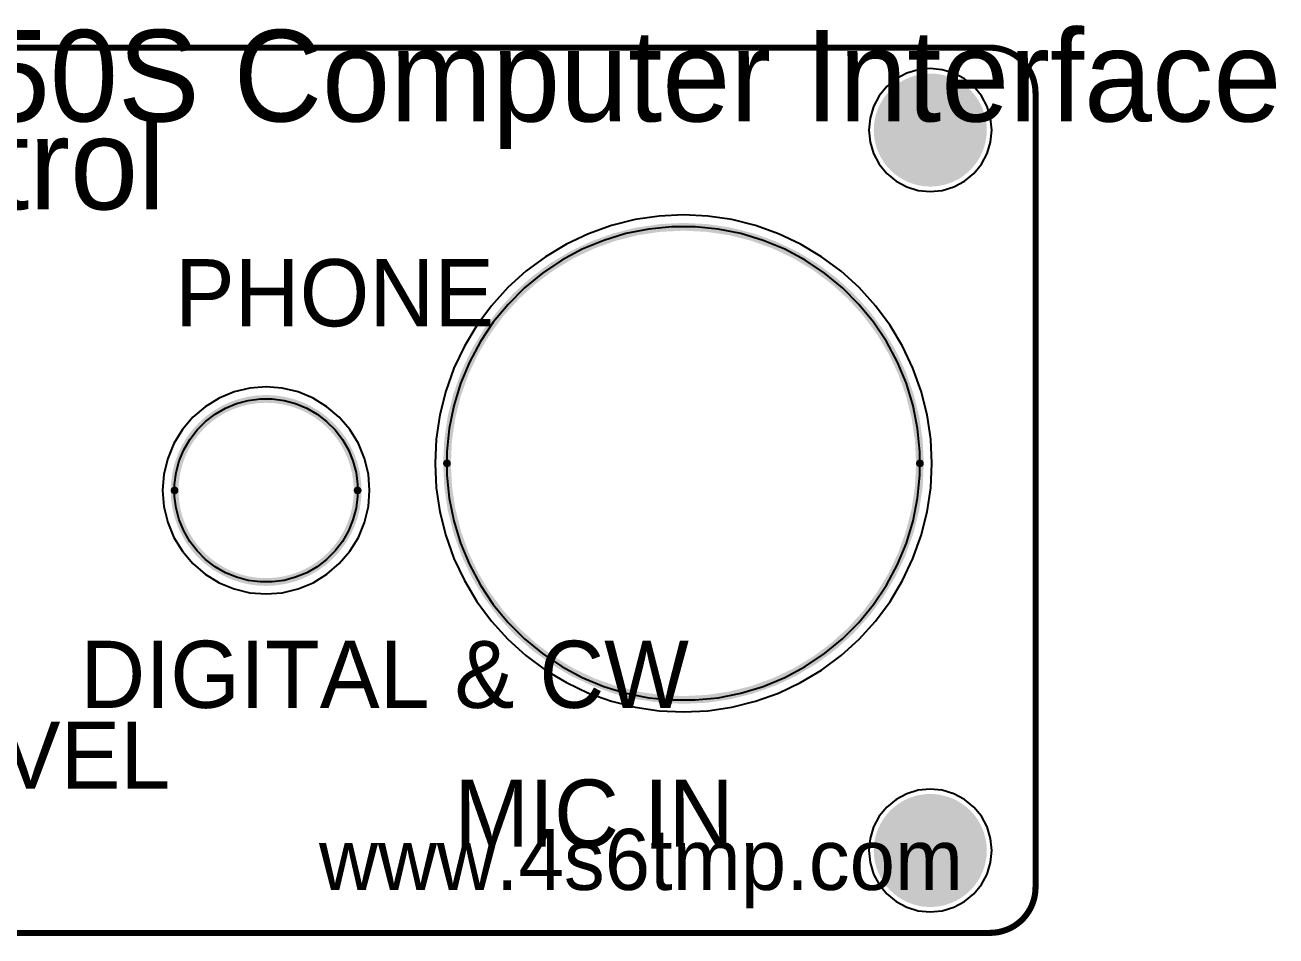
# Model space of a CAD drawing. Header units: millimetres. Extents: x -0.1 to 82.7, y -1.4 to 29.7.
# Drawn here: x 41.68 to 82.68, y -0.1 to 29.74 of the extents above; entities that cross this region are included whole.
import ezdxf

# ---------------------------------------------------------------- set-up
doc = ezdxf.new("R2010")
doc.units = ezdxf.units.MM
for name, color, linetype in [('BottomLayer', 5, 'Continuous'), ('BottomSolder', 6, 'Continuous'), ('Mechanical1', 6, 'Continuous'), ('MultiLayer', 9, 'Continuous'), ('PadHoleLayer', 156, 'Continuous'), ('TopLayer', 1, 'Continuous'), ('TopOverlay', 2, 'Continuous'), ('TopSolder', 216, 'Continuous')]:
    doc.layers.add(name, color=color, linetype=linetype)

msp = doc.modelspace()

# ---------------------------------------------------------------- linework, layer by layer
at = {"layer": 'BottomLayer'}
for p, q in [((1.492, 29), (73.31, 29)), ((73.31, 29), (73.31, 28.999)), ((73.31, 28.999), (73.457, 28.999)), ((73.457, 28.999), (73.745, 28.941)), ((73.745, 28.941), (74.016, 28.829)), ((74.016, 28.829), (74.259, 28.666)), ((71.35, 28.314), (70.957, 28.275)), ((71.743, 28.275), (71.35, 28.314)), ((74.259, 28.666), (74.467, 28.459)), ((74.467, 28.459), (74.63, 28.215)), ((70.231, 27.974), (69.926, 27.724)), ((70.579, 28.16), (70.231, 27.974)), ((70.957, 28.275), (70.579, 28.16)), ((72.121, 28.16), (71.743, 28.275)), ((72.469, 27.974), (72.121, 28.16)), ((72.774, 27.724), (72.469, 27.974)), ((74.63, 28.215), (74.742, 27.944)), ((74.742, 27.944), (74.799, 27.657)), ((69.926, 27.724), (69.676, 27.419)), ((73.024, 27.419), (72.774, 27.724)), ((74.799, 27.657), (74.799, 27.51)), ((74.799, 27.51), (74.8, 27.5)), ((74.8, 27.5), (74.8, 1.49)), ((69.49, 27.071), (69.375, 26.693)), ((69.676, 27.419), (69.49, 27.071)), ((73.21, 27.071), (73.024, 27.419)), ((73.325, 26.693), (73.21, 27.071)), ((69.375, 26.693), (69.336, 26.3)), ((73.364, 26.3), (73.325, 26.693)), ((69.336, 26.3), (69.375, 25.907)), ((73.325, 25.907), (73.364, 26.3)), ((69.375, 25.907), (69.49, 25.529)), ((73.21, 25.529), (73.325, 25.907)), ((69.49, 25.529), (69.676, 25.181)), ((73.024, 25.181), (73.21, 25.529)), ((69.676, 25.181), (69.926, 24.876)), ((72.774, 24.876), (73.024, 25.181)), ((69.926, 24.876), (70.231, 24.626)), ((70.231, 24.626), (70.579, 24.44)), ((72.121, 24.44), (72.469, 24.626)), ((72.469, 24.626), (72.774, 24.876)), ((70.579, 24.44), (70.957, 24.325)), ((70.957, 24.325), (71.35, 24.286)), ((71.35, 24.286), (71.743, 24.325)), ((71.743, 24.325), (72.121, 24.44)), ((62.463, 23.482), (61.673, 23.365)), ((63.261, 23.521), (62.463, 23.482)), ((64.059, 23.482), (63.261, 23.521)), ((64.849, 23.365), (64.059, 23.482)), ((60.898, 23.171), (60.146, 22.902)), ((61.673, 23.365), (60.898, 23.171)), ((65.624, 23.171), (64.849, 23.365)), ((66.376, 22.902), (65.624, 23.171)), ((59.423, 22.56), (58.738, 22.149)), ((60.146, 22.902), (59.423, 22.56)), ((67.099, 22.56), (66.376, 22.902)), ((67.784, 22.149), (67.099, 22.56)), ((58.738, 22.149), (58.097, 21.673)), ((68.425, 21.673), (67.784, 22.149)), ((58.097, 21.673), (57.505, 21.137)), ((69.017, 21.137), (68.425, 21.673)), ((57.505, 21.137), (56.968, 20.545)), ((69.554, 20.545), (69.017, 21.137)), ((56.968, 20.545), (56.492, 19.903)), ((70.03, 19.903), (69.554, 20.545)), ((56.492, 19.903), (56.081, 19.218)), ((70.441, 19.218), (70.03, 19.903)), ((56.081, 19.218), (55.74, 18.496)), ((70.782, 18.496), (70.441, 19.218)), ((55.74, 18.496), (55.471, 17.744)), ((71.051, 17.744), (70.782, 18.496)), ((48.536, 17.72), (48.044, 17.516)), ((49.053, 17.844), (48.536, 17.72)), ((49.584, 17.886), (49.053, 17.844)), ((50.115, 17.844), (49.584, 17.886)), ((50.632, 17.72), (50.115, 17.844)), ((51.124, 17.516), (50.632, 17.72)), ((55.471, 17.744), (55.277, 16.969)), ((71.245, 16.969), (71.051, 17.744)), ((47.591, 17.238), (47.186, 16.893)), ((48.044, 17.516), (47.591, 17.238)), ((51.577, 17.238), (51.124, 17.516)), ((51.982, 16.893), (51.577, 17.238)), ((47.186, 16.893), (46.84, 16.488)), ((52.328, 16.488), (51.982, 16.893)), ((55.277, 16.969), (55.159, 16.178)), ((71.363, 16.178), (71.245, 16.969)), ((46.84, 16.488), (46.562, 16.034)), ((52.606, 16.034), (52.328, 16.488)), ((46.562, 16.034), (46.359, 15.543)), ((52.809, 15.543), (52.606, 16.034)), ((55.159, 16.178), (55.12, 15.381)), ((71.402, 15.381), (71.363, 16.178)), ((46.359, 15.543), (46.234, 15.025)), ((52.934, 15.025), (52.809, 15.543)), ((55.12, 15.381), (55.159, 14.583)), ((71.363, 14.583), (71.402, 15.381)), ((46.234, 15.025), (46.193, 14.494)), ((52.975, 14.494), (52.934, 15.025)), ((46.193, 14.494), (46.234, 13.964)), ((52.934, 13.964), (52.975, 14.494)), ((55.159, 14.583), (55.277, 13.792)), ((71.245, 13.792), (71.363, 14.583)), ((46.234, 13.964), (46.359, 13.446)), ((52.809, 13.446), (52.934, 13.964)), ((55.277, 13.792), (55.471, 13.017)), ((71.051, 13.017), (71.245, 13.792)), ((46.359, 13.446), (46.562, 12.955)), ((52.606, 12.955), (52.809, 13.446)), ((46.562, 12.955), (46.84, 12.501)), ((52.328, 12.501), (52.606, 12.955)), ((55.471, 13.017), (55.74, 12.265)), ((70.782, 12.265), (71.051, 13.017)), ((46.84, 12.501), (47.186, 12.096)), ((51.982, 12.096), (52.328, 12.501)), ((47.186, 12.096), (47.591, 11.751)), ((51.577, 11.751), (51.982, 12.096)), ((55.74, 12.265), (56.081, 11.543)), ((70.441, 11.543), (70.782, 12.265)), ((47.591, 11.751), (48.044, 11.473)), ((51.124, 11.473), (51.577, 11.751)), ((56.081, 11.543), (56.492, 10.858)), ((70.03, 10.858), (70.441, 11.543)), ((48.044, 11.473), (48.536, 11.269)), ((48.536, 11.269), (49.053, 11.145)), ((49.053, 11.145), (49.584, 11.103)), ((49.584, 11.103), (50.115, 11.145)), ((50.115, 11.145), (50.632, 11.269)), ((50.632, 11.269), (51.124, 11.473)), ((56.492, 10.858), (56.968, 10.216)), ((69.554, 10.216), (70.03, 10.858)), ((56.968, 10.216), (57.505, 9.624)), ((69.017, 9.624), (69.554, 10.216)), ((57.505, 9.624), (58.097, 9.088)), ((68.425, 9.088), (69.017, 9.624)), ((58.097, 9.088), (58.738, 8.612)), ((67.784, 8.612), (68.425, 9.088)), ((58.738, 8.612), (59.423, 8.201)), ((67.099, 8.201), (67.784, 8.612)), ((59.423, 8.201), (60.146, 7.859)), ((66.376, 7.859), (67.099, 8.201)), ((60.146, 7.859), (60.898, 7.59)), ((65.624, 7.59), (66.376, 7.859)), ((60.898, 7.59), (61.673, 7.396)), ((61.673, 7.396), (62.463, 7.279)), ((64.059, 7.279), (64.849, 7.396)), ((64.849, 7.396), (65.624, 7.59)), ((62.463, 7.279), (63.261, 7.24)), ((63.261, 7.24), (64.059, 7.279)), ((70.579, 4.56), (70.231, 4.374)), ((70.957, 4.675), (70.579, 4.56)), ((71.35, 4.714), (70.957, 4.675)), ((71.743, 4.675), (71.35, 4.714)), ((72.121, 4.56), (71.743, 4.675)), ((72.469, 4.374), (72.121, 4.56)), ((69.926, 4.124), (69.676, 3.819)), ((70.231, 4.374), (69.926, 4.124)), ((72.774, 4.124), (72.469, 4.374)), ((73.024, 3.819), (72.774, 4.124)), ((69.676, 3.819), (69.49, 3.471)), ((73.21, 3.471), (73.024, 3.819)), ((69.49, 3.471), (69.375, 3.093)), ((73.325, 3.093), (73.21, 3.471)), ((69.375, 3.093), (69.336, 2.7)), ((73.364, 2.7), (73.325, 3.093)), ((69.336, 2.7), (69.375, 2.307)), ((73.325, 2.307), (73.364, 2.7)), ((69.375, 2.307), (69.49, 1.929)), ((73.21, 1.929), (73.325, 2.307)), ((69.49, 1.929), (69.676, 1.581)), ((73.024, 1.581), (73.21, 1.929)), ((69.676, 1.581), (69.926, 1.276)), ((69.926, 1.276), (70.231, 1.026)), ((72.469, 1.026), (72.774, 1.276)), ((72.774, 1.276), (73.024, 1.581)), ((74.799, 1.343), (74.741, 1.056)), ((74.8, 1.49), (74.799, 1.49)), ((74.799, 1.49), (74.799, 1.343)), ((70.231, 1.026), (70.579, 0.84)), ((70.579, 0.84), (70.957, 0.725)), ((71.743, 0.725), (72.121, 0.84)), ((72.121, 0.84), (72.469, 1.026)), ((74.741, 1.056), (74.629, 0.785)), ((70.957, 0.725), (71.35, 0.686)), ((71.35, 0.686), (71.743, 0.725)), ((74.466, 0.541), (74.259, 0.334)), ((74.629, 0.785), (74.466, 0.541)), ((73.31, 0.001), (73.308, 0)), ((73.457, 0.001), (73.31, 0.001)), ((73.31, 0.001), (73.31, 0.001)), ((73.744, 0.059), (73.457, 0.001)), ((74.015, 0.171), (73.744, 0.059)), ((74.259, 0.334), (74.015, 0.171)), ((73.308, 0), (1.493, 0))]:
    msp.add_line(p, q, dxfattribs=at)
at = {"layer": 'BottomLayer', "const_width": 1.75}
for points in [[(70.475, 26.3, 1), (72.225, 26.3, 1)], [(70.475, 2.7, 1), (72.225, 2.7, 1)]]:
    msp.add_lwpolyline(points, format="xyb", close=True, dxfattribs=at)
at = {"layer": 'BottomSolder', "const_width": 1.852}
for points in [[(70.424, 26.3, 1), (72.276, 26.3, 1)], [(70.424, 2.7, 1), (72.276, 2.7, 1)]]:
    msp.add_lwpolyline(points, format="xyb", close=True, dxfattribs=at)
at = {"layer": 'Mechanical1', "const_width": 0.2}
for points in [[(1.492, 29), (73.31, 29)], [(74.8, 1.49), (74.8, 27.5)], [(1.493, 0), (73.31, 0)]]:
    msp.add_lwpolyline(points, dxfattribs=at)
at = {"layer": 'Mechanical1', "const_width": 0.1}
for points in [[(73.26, 29, 1), (73.36, 29, 1)], [(73.26, 28.999, 1), (73.36, 28.999, 1)], [(74.749, 27.51, 1), (74.849, 27.51, 1)], [(74.75, 27.5, 1), (74.85, 27.5, 1)], [(74.749, 1.49, 1), (74.849, 1.49, 1)], [(74.75, 1.49, 1), (74.85, 1.49, 1)], [(73.26, 0.001, 1), (73.36, 0.001, 1)], [(73.26, 0, 1), (73.36, 0, 1)]]:
    msp.add_lwpolyline(points, format="xyb", close=True, dxfattribs=at)
at = {"layer": 'Mechanical1', "const_width": 0.2}
for points in [[(73.31, 28.999, -0.414214), (74.799, 27.51)], [(74.799, 1.49, -0.414214), (73.31, 0.001)]]:
    msp.add_lwpolyline(points, format="xyb", dxfattribs=at)
at = {"layer": 'MultiLayer'}
for p, q in [((62.122, 23.056), (61.376, 22.907)), ((62.88, 23.131), (62.122, 23.056)), ((63.261, 23.131), (62.88, 23.131)), ((63.642, 23.131), (63.261, 23.131)), ((64.4, 23.056), (63.642, 23.131)), ((65.146, 22.907), (64.4, 23.056)), ((60.647, 22.686), (59.943, 22.395)), ((61.376, 22.907), (60.647, 22.686)), ((65.875, 22.686), (65.146, 22.907)), ((66.579, 22.395), (65.875, 22.686)), ((59.943, 22.395), (59.272, 22.036)), ((67.25, 22.036), (66.579, 22.395)), ((59.272, 22.036), (58.639, 21.613)), ((67.883, 21.613), (67.25, 22.036)), ((58.639, 21.613), (58.05, 21.13)), ((68.472, 21.13), (67.883, 21.613)), ((58.05, 21.13), (57.512, 20.591)), ((69.01, 20.591), (68.472, 21.13)), ((57.512, 20.591), (57.029, 20.003)), ((69.493, 20.003), (69.01, 20.591)), ((57.029, 20.003), (56.606, 19.37)), ((69.916, 19.37), (69.493, 20.003)), ((56.606, 19.37), (56.247, 18.698)), ((70.275, 18.698), (69.916, 19.37)), ((56.247, 18.698), (55.955, 17.995)), ((70.567, 17.995), (70.275, 18.698)), ((55.955, 17.995), (55.734, 17.266)), ((70.788, 17.266), (70.567, 17.995)), ((48.254, 17.193), (48.618, 17.343)), ((48.618, 17.343), (48.997, 17.445)), ((48.997, 17.445), (49.387, 17.497)), ((49.387, 17.497), (49.584, 17.497)), ((49.584, 17.497), (49.781, 17.497)), ((49.781, 17.497), (50.171, 17.445)), ((50.171, 17.445), (50.55, 17.343)), ((50.55, 17.343), (50.914, 17.193)), ((55.734, 17.266), (55.586, 16.519)), ((70.936, 16.519), (70.788, 17.266)), ((47.602, 16.757), (47.914, 16.996)), ((47.914, 16.996), (48.254, 17.193)), ((50.914, 17.193), (51.254, 16.996)), ((51.254, 16.996), (51.566, 16.757)), ((47.084, 16.167), (47.324, 16.479)), ((47.324, 16.479), (47.602, 16.757)), ((51.566, 16.757), (51.844, 16.479)), ((51.844, 16.479), (52.084, 16.167)), ((55.586, 16.519), (55.511, 15.761)), ((71.011, 15.761), (70.936, 16.519)), ((46.888, 15.826), (47.084, 16.167)), ((52.084, 16.167), (52.28, 15.826)), ((46.737, 15.463), (46.888, 15.826)), ((52.28, 15.826), (52.431, 15.463)), ((55.511, 15.761), (55.511, 15.381)), ((71.011, 15.381), (71.011, 15.761)), ((46.635, 15.083), (46.737, 15.463)), ((52.431, 15.463), (52.533, 15.083)), ((55.511, 15.381), (55.511, 15.381)), ((55.511, 15.381), (55.511, 15)), ((71.011, 15), (71.011, 15.381)), ((46.584, 14.693), (46.635, 15.083)), ((52.533, 15.083), (52.584, 14.693)), ((55.511, 15), (55.586, 14.242)), ((70.936, 14.242), (71.011, 15)), ((46.584, 14.497), (46.584, 14.693)), ((46.584, 14.3), (46.584, 14.497)), ((52.584, 14.693), (52.584, 14.497)), ((52.584, 14.497), (52.584, 14.3)), ((46.635, 13.91), (46.584, 14.3)), ((52.584, 14.3), (52.533, 13.91)), ((55.586, 14.242), (55.734, 13.495)), ((70.788, 13.495), (70.936, 14.242)), ((46.737, 13.53), (46.635, 13.91)), ((46.888, 13.167), (46.737, 13.53)), ((52.431, 13.53), (52.28, 13.167)), ((52.533, 13.91), (52.431, 13.53)), ((47.084, 12.826), (46.888, 13.167)), ((52.28, 13.167), (52.084, 12.826)), ((55.734, 13.495), (55.955, 12.766)), ((70.567, 12.766), (70.788, 13.495)), ((47.324, 12.514), (47.084, 12.826)), ((52.084, 12.826), (51.844, 12.514)), ((55.955, 12.766), (56.247, 12.063)), ((70.275, 12.063), (70.567, 12.766)), ((47.602, 12.236), (47.324, 12.514)), ((51.844, 12.514), (51.566, 12.236)), ((47.914, 11.997), (47.602, 12.236)), ((48.254, 11.8), (47.914, 11.997)), ((51.254, 11.997), (50.914, 11.8)), ((51.566, 12.236), (51.254, 11.997)), ((56.247, 12.063), (56.606, 11.391)), ((69.916, 11.391), (70.275, 12.063)), ((48.618, 11.65), (48.254, 11.8)), ((48.997, 11.548), (48.618, 11.65)), ((49.387, 11.497), (48.997, 11.548)), ((49.584, 11.497), (49.387, 11.497)), ((49.584, 11.497), (49.584, 11.497)), ((49.781, 11.497), (49.584, 11.497)), ((50.171, 11.548), (49.781, 11.497)), ((50.55, 11.65), (50.171, 11.548)), ((50.914, 11.8), (50.55, 11.65)), ((56.606, 11.391), (57.029, 10.758)), ((69.493, 10.758), (69.916, 11.391)), ((57.029, 10.758), (57.512, 10.17)), ((69.01, 10.17), (69.493, 10.758)), ((57.512, 10.17), (58.05, 9.631)), ((68.472, 9.631), (69.01, 10.17)), ((58.05, 9.631), (58.639, 9.148)), ((67.883, 9.148), (68.472, 9.631)), ((58.639, 9.148), (59.272, 8.725)), ((67.25, 8.725), (67.883, 9.148)), ((59.272, 8.725), (59.943, 8.366)), ((66.579, 8.366), (67.25, 8.725)), ((59.943, 8.366), (60.647, 8.075)), ((65.875, 8.075), (66.579, 8.366)), ((60.647, 8.075), (61.376, 7.854)), ((61.376, 7.854), (62.122, 7.705)), ((64.4, 7.705), (65.146, 7.854)), ((65.146, 7.854), (65.875, 8.075)), ((62.122, 7.705), (62.88, 7.631)), ((62.88, 7.631), (63.261, 7.631)), ((63.261, 7.631), (63.642, 7.631)), ((63.642, 7.631), (64.4, 7.705))]:
    msp.add_line(p, q, dxfattribs=at)
for points, const_width in [([(70.475, 26.3, 1), (72.225, 26.3, 1)], 1.75), ([(71.011, 15.381, 1), (55.511, 15.381, 1)], 0.254), ([(52.584, 14.494, 1), (46.584, 14.494, 1)], 0.254), ([(55.447, 15.381, 1), (55.574, 15.381, 1)], 0.127), ([(70.947, 15.381, 1), (71.074, 15.381, 1)], 0.127), ([(46.521, 14.494, 1), (46.648, 14.494, 1)], 0.127), ([(52.52, 14.494, 1), (52.647, 14.494, 1)], 0.127), ([(70.475, 2.7, 1), (72.225, 2.7, 1)], 1.75)]:
    msp.add_lwpolyline(points, format="xyb", close=True, dxfattribs=dict(at, const_width=const_width))
at = {"layer": 'PadHoleLayer', "const_width": 1.375}
for points in [[(70.663, 26.3, 1), (72.037, 26.3, 1)], [(70.663, 2.7, 1), (72.037, 2.7, 1)]]:
    msp.add_lwpolyline(points, format="xyb", close=True, dxfattribs=at)
at = {"layer": 'TopLayer'}
for p, q in [((1.492, 29), (73.31, 29)), ((73.31, 29), (73.31, 28.999)), ((73.31, 28.999), (73.457, 28.999)), ((73.457, 28.999), (73.745, 28.941)), ((73.745, 28.941), (74.016, 28.829)), ((74.016, 28.829), (74.259, 28.666)), ((71.35, 28.314), (70.957, 28.275)), ((71.743, 28.275), (71.35, 28.314)), ((74.259, 28.666), (74.467, 28.459)), ((74.467, 28.459), (74.63, 28.215)), ((70.231, 27.974), (69.926, 27.724)), ((70.579, 28.16), (70.231, 27.974)), ((70.957, 28.275), (70.579, 28.16)), ((72.121, 28.16), (71.743, 28.275)), ((72.469, 27.974), (72.121, 28.16)), ((72.774, 27.724), (72.469, 27.974)), ((74.63, 28.215), (74.742, 27.944)), ((74.742, 27.944), (74.799, 27.657)), ((69.926, 27.724), (69.676, 27.419)), ((73.024, 27.419), (72.774, 27.724)), ((74.799, 27.657), (74.799, 27.51)), ((74.799, 27.51), (74.8, 27.5)), ((74.8, 27.5), (74.8, 1.49)), ((69.49, 27.071), (69.375, 26.693)), ((69.676, 27.419), (69.49, 27.071)), ((73.21, 27.071), (73.024, 27.419)), ((73.325, 26.693), (73.21, 27.071)), ((69.375, 26.693), (69.336, 26.3)), ((73.364, 26.3), (73.325, 26.693)), ((69.336, 26.3), (69.375, 25.907)), ((73.325, 25.907), (73.364, 26.3)), ((69.375, 25.907), (69.49, 25.529)), ((73.21, 25.529), (73.325, 25.907)), ((69.49, 25.529), (69.676, 25.181)), ((73.024, 25.181), (73.21, 25.529)), ((69.676, 25.181), (69.926, 24.876)), ((72.774, 24.876), (73.024, 25.181)), ((69.926, 24.876), (70.231, 24.626)), ((70.231, 24.626), (70.579, 24.44)), ((72.121, 24.44), (72.469, 24.626)), ((72.469, 24.626), (72.774, 24.876)), ((70.579, 24.44), (70.957, 24.325)), ((70.957, 24.325), (71.35, 24.286)), ((71.35, 24.286), (71.743, 24.325)), ((71.743, 24.325), (72.121, 24.44)), ((62.463, 23.482), (61.673, 23.365)), ((63.261, 23.521), (62.463, 23.482)), ((64.059, 23.482), (63.261, 23.521)), ((64.849, 23.365), (64.059, 23.482)), ((60.898, 23.171), (60.146, 22.902)), ((61.673, 23.365), (60.898, 23.171)), ((65.624, 23.171), (64.849, 23.365)), ((66.376, 22.902), (65.624, 23.171)), ((59.423, 22.56), (58.738, 22.149)), ((60.146, 22.902), (59.423, 22.56)), ((67.099, 22.56), (66.376, 22.902)), ((67.784, 22.149), (67.099, 22.56)), ((58.738, 22.149), (58.097, 21.673)), ((68.425, 21.673), (67.784, 22.149)), ((58.097, 21.673), (57.505, 21.137)), ((69.017, 21.137), (68.425, 21.673)), ((57.505, 21.137), (56.968, 20.545)), ((69.554, 20.545), (69.017, 21.137)), ((56.968, 20.545), (56.492, 19.903)), ((70.03, 19.903), (69.554, 20.545)), ((56.492, 19.903), (56.081, 19.218)), ((70.441, 19.218), (70.03, 19.903)), ((56.081, 19.218), (55.74, 18.496)), ((70.782, 18.496), (70.441, 19.218)), ((55.74, 18.496), (55.471, 17.744)), ((71.051, 17.744), (70.782, 18.496)), ((48.536, 17.72), (48.044, 17.516)), ((49.053, 17.844), (48.536, 17.72)), ((49.584, 17.886), (49.053, 17.844)), ((50.115, 17.844), (49.584, 17.886)), ((50.632, 17.72), (50.115, 17.844)), ((51.124, 17.516), (50.632, 17.72)), ((55.471, 17.744), (55.277, 16.969)), ((71.245, 16.969), (71.051, 17.744)), ((47.591, 17.238), (47.186, 16.893)), ((48.044, 17.516), (47.591, 17.238)), ((51.577, 17.238), (51.124, 17.516)), ((51.982, 16.893), (51.577, 17.238)), ((47.186, 16.893), (46.84, 16.488)), ((52.328, 16.488), (51.982, 16.893)), ((55.277, 16.969), (55.159, 16.178)), ((71.363, 16.178), (71.245, 16.969)), ((46.84, 16.488), (46.562, 16.034)), ((52.606, 16.034), (52.328, 16.488)), ((46.562, 16.034), (46.359, 15.543)), ((52.809, 15.543), (52.606, 16.034)), ((55.159, 16.178), (55.12, 15.381)), ((71.402, 15.381), (71.363, 16.178)), ((46.359, 15.543), (46.234, 15.025)), ((52.934, 15.025), (52.809, 15.543)), ((55.12, 15.381), (55.159, 14.583)), ((71.363, 14.583), (71.402, 15.381)), ((46.234, 15.025), (46.193, 14.494)), ((52.975, 14.494), (52.934, 15.025)), ((46.193, 14.494), (46.234, 13.964)), ((52.934, 13.964), (52.975, 14.494)), ((55.159, 14.583), (55.277, 13.792)), ((71.245, 13.792), (71.363, 14.583)), ((46.234, 13.964), (46.359, 13.446)), ((52.809, 13.446), (52.934, 13.964)), ((55.277, 13.792), (55.471, 13.017)), ((71.051, 13.017), (71.245, 13.792)), ((46.359, 13.446), (46.562, 12.955)), ((52.606, 12.955), (52.809, 13.446)), ((46.562, 12.955), (46.84, 12.501)), ((52.328, 12.501), (52.606, 12.955)), ((55.471, 13.017), (55.74, 12.265)), ((70.782, 12.265), (71.051, 13.017)), ((46.84, 12.501), (47.186, 12.096)), ((51.982, 12.096), (52.328, 12.501)), ((47.186, 12.096), (47.591, 11.751)), ((51.577, 11.751), (51.982, 12.096)), ((55.74, 12.265), (56.081, 11.543)), ((70.441, 11.543), (70.782, 12.265)), ((47.591, 11.751), (48.044, 11.473)), ((51.124, 11.473), (51.577, 11.751)), ((56.081, 11.543), (56.492, 10.858)), ((70.03, 10.858), (70.441, 11.543)), ((48.044, 11.473), (48.536, 11.269)), ((48.536, 11.269), (49.053, 11.145)), ((49.053, 11.145), (49.584, 11.103)), ((49.584, 11.103), (50.115, 11.145)), ((50.115, 11.145), (50.632, 11.269)), ((50.632, 11.269), (51.124, 11.473)), ((56.492, 10.858), (56.968, 10.216)), ((69.554, 10.216), (70.03, 10.858)), ((56.968, 10.216), (57.505, 9.624)), ((69.017, 9.624), (69.554, 10.216)), ((57.505, 9.624), (58.097, 9.088)), ((68.425, 9.088), (69.017, 9.624)), ((58.097, 9.088), (58.738, 8.612)), ((67.784, 8.612), (68.425, 9.088)), ((58.738, 8.612), (59.423, 8.201)), ((67.099, 8.201), (67.784, 8.612)), ((59.423, 8.201), (60.146, 7.859)), ((66.376, 7.859), (67.099, 8.201)), ((60.146, 7.859), (60.898, 7.59)), ((65.624, 7.59), (66.376, 7.859)), ((60.898, 7.59), (61.673, 7.396)), ((61.673, 7.396), (62.463, 7.279)), ((64.059, 7.279), (64.849, 7.396)), ((64.849, 7.396), (65.624, 7.59)), ((62.463, 7.279), (63.261, 7.24)), ((63.261, 7.24), (64.059, 7.279)), ((70.579, 4.56), (70.231, 4.374)), ((70.957, 4.675), (70.579, 4.56)), ((71.35, 4.714), (70.957, 4.675)), ((71.743, 4.675), (71.35, 4.714)), ((72.121, 4.56), (71.743, 4.675)), ((72.469, 4.374), (72.121, 4.56)), ((69.926, 4.124), (69.676, 3.819)), ((70.231, 4.374), (69.926, 4.124)), ((72.774, 4.124), (72.469, 4.374)), ((73.024, 3.819), (72.774, 4.124)), ((69.676, 3.819), (69.49, 3.471)), ((73.21, 3.471), (73.024, 3.819)), ((69.49, 3.471), (69.375, 3.093)), ((73.325, 3.093), (73.21, 3.471)), ((69.375, 3.093), (69.336, 2.7)), ((73.364, 2.7), (73.325, 3.093)), ((69.336, 2.7), (69.375, 2.307)), ((73.325, 2.307), (73.364, 2.7)), ((69.375, 2.307), (69.49, 1.929)), ((73.21, 1.929), (73.325, 2.307)), ((69.49, 1.929), (69.676, 1.581)), ((73.024, 1.581), (73.21, 1.929)), ((69.676, 1.581), (69.926, 1.276)), ((69.926, 1.276), (70.231, 1.026)), ((72.469, 1.026), (72.774, 1.276)), ((72.774, 1.276), (73.024, 1.581)), ((74.799, 1.343), (74.741, 1.056)), ((74.8, 1.49), (74.799, 1.49)), ((74.799, 1.49), (74.799, 1.343)), ((70.231, 1.026), (70.579, 0.84)), ((70.579, 0.84), (70.957, 0.725)), ((71.743, 0.725), (72.121, 0.84)), ((72.121, 0.84), (72.469, 1.026)), ((74.741, 1.056), (74.629, 0.785)), ((70.957, 0.725), (71.35, 0.686)), ((71.35, 0.686), (71.743, 0.725)), ((74.466, 0.541), (74.259, 0.334)), ((74.629, 0.785), (74.466, 0.541)), ((73.31, 0.001), (73.308, 0)), ((73.457, 0.001), (73.31, 0.001)), ((73.31, 0.001), (73.31, 0.001)), ((73.744, 0.059), (73.457, 0.001)), ((74.015, 0.171), (73.744, 0.059)), ((74.259, 0.334), (74.015, 0.171)), ((73.308, 0), (1.493, 0))]:
    msp.add_line(p, q, dxfattribs=at)
at = {"layer": 'TopLayer', "const_width": 1.75}
for points in [[(70.475, 26.3, 1), (72.225, 26.3, 1)], [(70.475, 2.7, 1), (72.225, 2.7, 1)]]:
    msp.add_lwpolyline(points, format="xyb", close=True, dxfattribs=at)
at = {"layer": 'TopSolder', "const_width": 1.852}
for points in [[(70.424, 26.3, 1), (72.276, 26.3, 1)], [(70.424, 2.7, 1), (72.276, 2.7, 1)]]:
    msp.add_lwpolyline(points, format="xyb", close=True, dxfattribs=at)

# ---------------------------------------------------------------- texts
at = {"layer": 'TopOverlay'}
for s, height, p in [('Kenwood TS-50S Computer Interface', 3, (15.961, 26.581)), ('with CAT Control', 3, (15.961, 23.702)), ('PHONE', 2.2, (46.594, 19.871)), ('DIGITAL & CW', 2.2, (43.498, 7.371)), ('INPUT LEVEL', 2.2, (27.642, 4.723)), ('MIC IN', 2.2, (55.753, 2.825)), ('www.4s6tmp.com', 2, (51.318, 1.407))]:
    msp.add_text(s, height=height, rotation=360, dxfattribs=at).set_placement(p)

doc.saveas('drawing.dxf')
